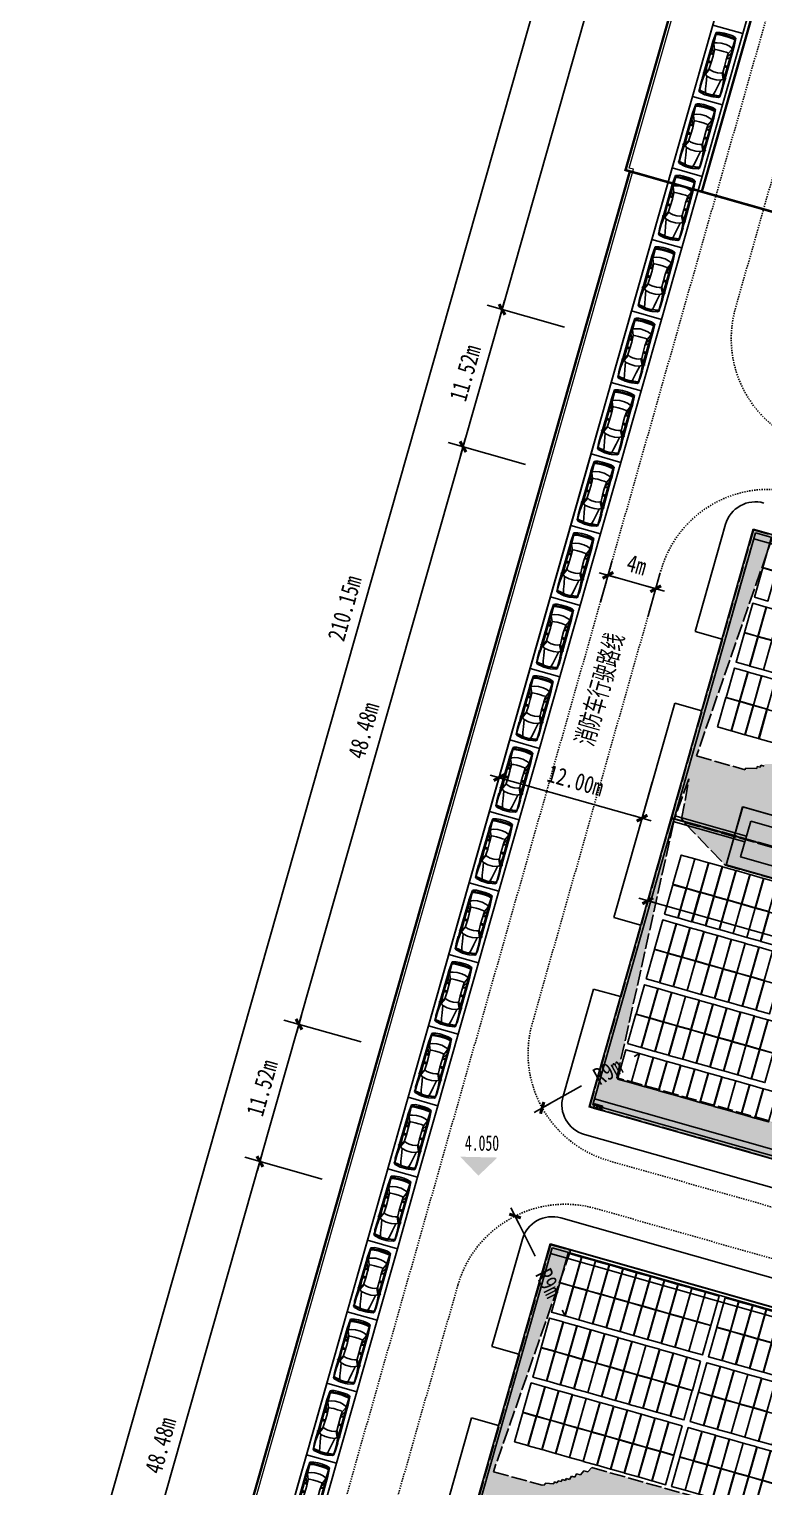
# Model space of a CAD drawing. Header units: millimetres. Extents: x 221342 to 221936, y -165780 to -165359.
# Drawn here: x 221430.6 to 221489.9, y -165624.8 to -165507.1 of the extents above; entities that cross this region are included whole.
import ezdxf
from ezdxf.enums import TextEntityAlignment as Align

# ---------------------------------------------------------------- set-up
doc = ezdxf.new("R2010")
doc.units = ezdxf.units.MM
for name, pattern in [('CENTER', [5.08, 3.175, -0.635, 0.635, -0.635]), ('DASH', [0.35, 0.25, -0.1]), ('DASHED', [1.524, 1.27, -0.254])]:
    doc.linetypes.add(name, pattern=pattern)
doc.layers.add('0-道路', color=22, linetype='Continuous', lineweight=0)
for name, color, linetype in [('PUB_DIM', 3, 'Continuous'), ('PUB_TEXT', 7, 'Continuous'), ('SOLID_HATCH', 251, 'Continuous'), ('WALL', 51, 'Continuous'), ('zt-道路', 240, 'Continuous'), ('单元区域外轮廓', 7, 'ByLayer'), ('屋脊线', 7, 'ByLayer'), ('消防车道', 3, 'Continuous'), ('组件', 7, 'ByLayer'), ('轴网标注', 240, 'Continuous'), ('逆变器', 7, 'ByLayer'), ('阴影', 8, 'DASHED'), ('障碍物', 7, 'ByLayer')]:
    doc.layers.add(name, color=color, linetype=linetype)
doc.styles.add('-仿宋_GB2312', font='', dxfattribs={"width": 0.8})
doc.styles.add('-黑体', font='', dxfattribs={"width": 0.7})
doc.styles.add('dim_font', font='SIMPLEX.shx', dxfattribs={"width": 0.8})
doc.styles.get('-仿宋_GB2312').set_extended_font_data('FangSong_GB2312')
doc.styles.get('-黑体').set_extended_font_data('SimHei')
doc.dimstyles.new('AXIS150', dxfattribs={"dimscale": 1.5, "dimtxt": 300, "dimasz": 1, "dimexe": 250, "dimexo": 300, "dimgap": 150, "dimtad": 1, "dimdec": 0, "dimtxsty": 'dim_font', "dimblk": '_DIMX', "dimblk1": '_DIMX', "dimblk2": '_DIMX', "dimcen": 2.5, "dimse1": 1, "dimse2": 1, "dimclrt": 9, "dimazin": 3, "dimtfac": 1, "dimtdec": 0, "dimtix": 1, "dimtmove": 2, "dimatfit": 3, "dimldrblk": '_DIMX'})
pattern_1 = [(344.143, (221595.9987, -165598.90403), (0.1795964, 0.19653122), [0, -0.238125])]

# ---------------------------------------------------------------- blocks, each defined once
blk = doc.blocks.new('_DIMX')
blk.add_line((-150, 0), (150, 0))
at = {"const_width": 50}
blk.add_lwpolyline([(-70, -70), (70, 70)], dxfattribs=at)
blk = doc.blocks.new('*D128')
at = {"layer": 'Defpoints', "color": 0, "linetype": 'Continuous', "transparency": 16777216}
for p in [(221449.19, -165598.52), (221454.22, -165599.95), (221440.97, -165646.59)]:
    blk.add_point(p, dxfattribs=at)
at = {"layer": '轴网标注', "color": 0, "linetype": 'Continuous', "lineweight": -2, "transparency": 16777216}
for p, q in [((221435.94, -165645.15), (221449.19, -165598.53)), ((221454.22, -165599.95), (221447.98, -165598.18)), ((221440.97, -165646.59), (221434.74, -165644.82))]:
    blk.add_line(p, q, dxfattribs=at)
at = {"layer": '轴网标注', "color": 0, "linetype": 'Continuous', "lineweight": -2, "transparency": 16777216, "xscale": 0.005, "yscale": 0.005, "zscale": 0.005}
for p, rotation in [((221449.19, -165598.52), 74.1427620873107), ((221435.94, -165645.16), 254.1427620873107)]:
    blk.add_blockref('_DIMX', p, dxfattribs=dict(at, rotation=rotation))
at = {"layer": '轴网标注', "color": 9, "linetype": 'Continuous', "transparency": 16777216, "insert": (221441.17, -165621.45), "char_height": 1.4, "attachment_point": 5, "rotation": 74.1428, "style": '-仿宋_GB2312'}
blk.add_mtext('\\A1;48.48m', dxfattribs=at)
blk = doc.blocks.new('*D129')
at = {"layer": 'Defpoints', "color": 0, "linetype": 'Continuous', "transparency": 16777216}
for p in [(221457.37, -165588.87), (221449.19, -165598.52), (221454.22, -165599.95)]:
    blk.add_point(p, dxfattribs=at)
at = {"layer": '轴网标注', "color": 0, "linetype": 'Continuous', "lineweight": -2, "transparency": 16777216}
for p, q in [((221452.33, -165587.45), (221449.19, -165598.52)), ((221457.37, -165588.87), (221451.13, -165587.1)), ((221454.22, -165599.95), (221447.98, -165598.18))]:
    blk.add_line(p, q, dxfattribs=at)
at = {"layer": '轴网标注', "color": 0, "linetype": 'Continuous', "lineweight": -2, "transparency": 16777216, "xscale": 0.005, "yscale": 0.005, "zscale": 0.005}
for p, rotation in [((221452.34, -165587.44), 74.14276208731073), ((221449.19, -165598.52), 254.1427620873107)]:
    blk.add_blockref('_DIMX', p, dxfattribs=dict(at, rotation=rotation))
at = {"layer": '轴网标注', "color": 9, "linetype": 'Continuous', "transparency": 16777216, "insert": (221449.37, -165592.59), "char_height": 1.4, "attachment_point": 5, "rotation": 74.1428, "style": '-仿宋_GB2312'}
blk.add_mtext('\\A1;11.52m', dxfattribs=at)
blk = doc.blocks.new('*D130')
at = {"layer": 'Defpoints', "color": 0, "linetype": 'Continuous', "transparency": 16777216}
for p in [(221470.61, -165542.24), (221452.34, -165587.44), (221457.37, -165588.87)]:
    blk.add_point(p, dxfattribs=at)
at = {"layer": '轴网标注', "color": 0, "linetype": 'Continuous', "lineweight": -2, "transparency": 16777216}
for p, q in [((221465.58, -165540.81), (221452.34, -165587.44)), ((221470.61, -165542.24), (221464.38, -165540.47)), ((221457.37, -165588.87), (221451.13, -165587.1))]:
    blk.add_line(p, q, dxfattribs=at)
at = {"layer": '轴网标注', "color": 0, "linetype": 'Continuous', "lineweight": -2, "transparency": 16777216, "xscale": 0.005, "yscale": 0.005, "zscale": 0.005}
for p, rotation in [((221465.58, -165540.81), 74.14276208731073), ((221452.34, -165587.44), 254.1427620873107)]:
    blk.add_blockref('_DIMX', p, dxfattribs=dict(at, rotation=rotation))
at = {"layer": '轴网标注', "color": 9, "linetype": 'Continuous', "transparency": 16777216, "insert": (221457.56, -165563.73), "char_height": 1.4, "attachment_point": 5, "rotation": 74.1428, "style": '-仿宋_GB2312'}
blk.add_mtext('\\A1;48.48m', dxfattribs=at)
blk = doc.blocks.new('*D131')
at = {"layer": 'Defpoints', "color": 0, "linetype": 'Continuous', "transparency": 16777216}
for p in [(221484.16, -165475.4), (221489.19, -165476.82), (221473.76, -165531.16)]:
    blk.add_point(p, dxfattribs=at)
at = {"layer": '轴网标注', "color": 0, "linetype": 'Continuous', "lineweight": -2, "transparency": 16777216}
for p, q in [((221489.19, -165476.82), (221482.96, -165475.05)), ((221468.73, -165529.72), (221484.16, -165475.4)), ((221473.76, -165531.16), (221467.53, -165529.38))]:
    blk.add_line(p, q, dxfattribs=at)
at = {"layer": '轴网标注', "color": 0, "linetype": 'Continuous', "lineweight": -2, "transparency": 16777216, "xscale": 0.005, "yscale": 0.005, "zscale": 0.005}
for p, rotation in [((221484.16, -165475.4), 74.1427620873107), ((221468.73, -165529.73), 254.1427620873107)]:
    blk.add_blockref('_DIMX', p, dxfattribs=dict(at, rotation=rotation))
at = {"layer": '轴网标注', "color": 9, "linetype": 'Continuous', "transparency": 16777216, "insert": (221475.05, -165502.16), "char_height": 1.4, "attachment_point": 5, "rotation": 74.1428, "style": '-仿宋_GB2312'}
blk.add_mtext('\\A1;56.48m', dxfattribs=at)
blk = doc.blocks.new('*D140')
at = {"layer": 'Defpoints', "color": 0, "linetype": 'Continuous', "transparency": 16777216}
for p in [(221473.76, -165531.16), (221465.58, -165540.81), (221470.61, -165542.24)]:
    blk.add_point(p, dxfattribs=at)
at = {"layer": '轴网标注', "color": 0, "linetype": 'Continuous', "lineweight": -2, "transparency": 16777216}
for p, q in [((221468.73, -165529.73), (221465.58, -165540.8)), ((221473.76, -165531.16), (221467.53, -165529.38)), ((221470.61, -165542.24), (221464.38, -165540.47))]:
    blk.add_line(p, q, dxfattribs=at)
at = {"layer": '轴网标注', "color": 0, "linetype": 'Continuous', "lineweight": -2, "transparency": 16777216, "xscale": 0.005, "yscale": 0.005, "zscale": 0.005}
for p, rotation in [((221468.73, -165529.73), 74.14276208731073), ((221465.58, -165540.81), 254.1427620873107)]:
    blk.add_blockref('_DIMX', p, dxfattribs=dict(at, rotation=rotation))
at = {"layer": '轴网标注', "color": 9, "linetype": 'Continuous', "transparency": 16777216, "insert": (221465.76, -165534.87), "char_height": 1.4, "attachment_point": 5, "rotation": 74.1428, "style": '-仿宋_GB2312'}
blk.add_mtext('\\A1;11.52m', dxfattribs=at)
blk = doc.blocks.new('*D141')
at = {"layer": 'Defpoints', "color": 0, "linetype": 'Continuous', "transparency": 16777216}
for p in [(221496.5, -165456.12), (221428.71, -165655.33), (221439.34, -165658.35)]:
    blk.add_point(p, dxfattribs=at)
at = {"layer": '轴网标注', "color": 0, "linetype": 'Continuous', "lineweight": -2, "transparency": 16777216}
for p, q in [((221496.5, -165456.12), (221484.93, -165452.83)), ((221486.13, -165453.18), (221428.71, -165655.33)), ((221439.34, -165658.35), (221427.51, -165654.99))]:
    blk.add_line(p, q, dxfattribs=at)
at = {"layer": '轴网标注', "color": 0, "linetype": 'Continuous', "lineweight": -2, "transparency": 16777216, "xscale": 0.005, "yscale": 0.005, "zscale": 0.005}
for p, rotation in [((221486.13, -165453.18), 74.14276208731073), ((221428.71, -165655.33), 254.1427620873107)]:
    blk.add_blockref('_DIMX', p, dxfattribs=dict(at, rotation=rotation))
at = {"layer": '轴网标注', "color": 9, "linetype": 'Continuous', "transparency": 16777216, "insert": (221456.03, -165553.86), "char_height": 1.4, "attachment_point": 5, "rotation": 74.1428, "style": '-仿宋_GB2312'}
blk.add_mtext('\\A1;210.15m', dxfattribs=at)
blk = doc.blocks.new('*D177')
at = {"layer": 'Defpoints', "color": 0, "linetype": 'Continuous', "transparency": 16777216}
for p in [(221481.31, -165574.57), (221579.89, -165602.57), (221579.07, -165605.47)]:
    blk.add_point(p, dxfattribs=at)
at = {"layer": '轴网标注', "color": 0, "linetype": 'Continuous', "lineweight": -2, "transparency": 16777216}
for p, q in [((221481.31, -165574.57), (221480.14, -165578.67)), ((221480.49, -165577.47), (221579.06, -165605.47)), ((221579.89, -165602.57), (221578.72, -165606.67))]:
    blk.add_line(p, q, dxfattribs=at)
at = {"layer": '轴网标注', "color": 0, "linetype": 'Continuous', "lineweight": -2, "transparency": 16777216, "xscale": 0.005, "yscale": 0.005, "zscale": 0.005}
for p, rotation in [((221480.49, -165577.47), 164.1427629060019), ((221579.07, -165605.47), 344.142762906002)]:
    blk.add_blockref('_DIMX', p, dxfattribs=dict(at, rotation=rotation))
at = {"layer": '轴网标注', "color": 9, "linetype": 'Continuous', "transparency": 16777216, "insert": (221530.17, -165590.08), "char_height": 1.4, "attachment_point": 5, "rotation": 344.1428, "style": '-仿宋_GB2312'}
blk.add_mtext('\\A1;102.48m', dxfattribs=at)
blk = doc.blocks.new('*D161')
at = {"layer": 'Defpoints', "color": 0, "linetype": 'Continuous', "transparency": 16777216}
for p in [(221469.31, -165564.62), (221468.49, -165567.52), (221480.85, -165567.9)]:
    blk.add_point(p, dxfattribs=at)
at = {"layer": '轴网标注', "color": 0, "linetype": 'Continuous', "lineweight": -2, "transparency": 16777216}
for p, q in [((221469.31, -165564.62), (221468.15, -165568.73)), ((221480.03, -165570.8), (221468.49, -165567.53)), ((221480.85, -165567.9), (221479.69, -165572.01))]:
    blk.add_line(p, q, dxfattribs=at)
at = {"layer": '轴网标注', "color": 0, "linetype": 'Continuous', "lineweight": -2, "transparency": 16777216, "xscale": 0.005, "yscale": 0.005, "zscale": 0.005}
for p, rotation in [((221468.49, -165567.52), 164.1427629060019), ((221480.03, -165570.8), 344.142762906002)]:
    blk.add_blockref('_DIMX', p, dxfattribs=dict(at, rotation=rotation))
at = {"layer": '轴网标注', "color": 9, "linetype": 'Continuous', "transparency": 16777216, "insert": (221474.65, -165567.77), "char_height": 1.4, "attachment_point": 5, "rotation": 344.1428, "style": '-仿宋_GB2312'}
blk.add_mtext('\\A1;12.00m', dxfattribs=at)
blk = doc.blocks.new('_F27')
for p, q in [((-2489, 522), (-2514, 196)), ((-2514, -206), (-2514, 196)), ((-2489, 522), (-2426, 736)), ((-2426, 736), (-2389, 824)), ((-2389, 824), (-1610, 874)), ((-2389, 824), (-1560, 874)), ((-2264, 812), (-2389, 824)), ((-2364, 522), (-2389, 196)), ((-2389, -206), (-2389, 196)), ((-2326, 736), (-2364, 522)), ((-2326, 736), (-2351, 596)), ((-2351, 594), (-2351, 596)), ((-2326, 736), (-2288, 811)), ((-2301, 196), (-2276, 522)), ((-2301, 196), (-2301, -206)), ((-2200, 786), (-2288, 811)), ((-2276, 522), (-2238, 736)), ((-2200, 786), (-2238, 736)), ((-1560, 874), (-2212, 815)), ((-2208, 815), (-2211, 814)), ((-1660, 862), (-2208, 815)), ((-1446, 761), (-2200, 786)), ((-1622, 510), (-1685, 196)), ((-1685, -206), (-1685, 196)), ((-1560, 874), (-1660, 862)), ((-1622, 510), (-1547, 698)), ((-1617, 869), (-1620, 866)), ((-1208, 874), (-1610, 874)), ((-1547, 698), (-1446, 761)), ((-1145, 799), (-1446, 761)), ((-1019, 572), (-1446, 761)), ((-1208, 874), (980, 889)), ((-1145, 799), (-682, 557)), ((-1145, 799), (124, 799)), ((-1082, 145), (-1070, 371)), ((-1082, 145), (-1082, -156)), ((-1070, 371), (-1057, 510)), ((-1019, 572), (-1057, 510)), ((-680, 556), (-1019, 572)), ((-1019, 572), (-479, 547)), ((-743, 849), (-793, 874)), ((-730, 799), (-743, 849)), ((-630, 555), (-730, 799)), ((-680, 556), (-630, 555)), ((-642, 799), (-605, 554)), ((-605, 554), (-630, 555)), ((-479, 547), (-605, 554)), ((61, 547), (-479, 547)), ((-2, 547), (-27, 877)), ((124, 799), (61, 547)), ((61, 547), (564, 572)), ((941, 773), (124, 799)), ((564, 572), (941, 773)), ((564, 572), (614, 522)), ((1079, 748), (614, 522)), ((614, 522), (677, 371)), ((677, 371), (714, 145)), ((714, -156), (714, 145)), ((941, 773), (941, 874)), ((983, 777), (941, 773)), ((941, 773), (987, 765)), ((980, 902), (995, 790)), ((980, 790), (980, 898)), ((995, 790), (980, 790)), ((980, 790), (992, 746)), ((984, 905), (1020, 939)), ((992, 746), (1021, 747)), ((995, 790), (1022, 746)), ((1022, 748), (995, 790)), ((1021, 747), (1022, 748)), ((1053, 768), (1022, 746)), ((1036, 935), (1062, 857)), ((1036, 756), (1079, 748)), ((1051, 889), (1497, 893)), ((1057, 776), (1062, 857)), ((1770, 849), (1058, 784)), ((1204, 585), (1079, 748)), ((1795, 472), (1204, 585)), ((1280, 196), (1204, 585)), ((1280, 196), (1280, -206)), ((1506, 899), (2121, 899)), ((2461, 849), (1770, 849)), ((2222, 397), (1795, 472)), ((2272, 876), (2121, 899)), ((2523, 321), (2222, 397)), ((2272, 876), (2272, 874)), ((2437, 851), (2272, 876)), ((2511, 874), (2287, 874)), ((2398, 849), (2461, 773)), ((2437, 850), (2433, 851)), ((2498, 773), (2436, 849)), ((2511, 874), (2450, 850)), ((2461, 773), (2523, 321)), ((2561, 321), (2498, 773)), ((2599, 773), (2511, 874)), ((2523, 321), (2586, 321)), ((2523, 321), (2561, 196)), ((2580, 196), (2542, 321)), ((2561, 196), (2561, -206)), ((2611, 196), (2574, 321)), ((2580, 321), (2618, 196)), ((2580, 196), (2580, -206)), ((2599, 773), (2687, 321)), ((2611, 196), (2611, -206)), ((2618, -206), (2618, 196)), ((2687, 321), (2699, 196)), ((2699, -206), (2699, 196)), ((-2489, -533), (-2514, -206)), ((-2489, -533), (-2426, -747)), ((-2426, -747), (-2389, -835)), ((-2389, -206), (-2364, -533)), ((-2389, -835), (-2264, -823)), ((-1560, -885), (-2389, -835)), ((-1610, -885), (-2389, -835)), ((-2326, -747), (-2364, -533)), ((-2351, -607), (-2351, -605)), ((-2351, -607), (-2326, -747)), ((-2326, -747), (-2288, -822)), ((-2276, -533), (-2301, -206)), ((-2288, -822), (-2200, -797)), ((-2276, -533), (-2238, -747)), ((-2200, -797), (-2238, -747)), ((-2212, -826), (-1560, -885)), ((-2208, -826), (-2211, -825)), ((-1660, -872), (-2208, -826)), ((-1446, -772), (-2200, -797)), ((-1685, -206), (-1622, -520)), ((-1560, -885), (-1660, -872)), ((-1622, -520), (-1547, -709)), ((-1621, -877), (-1617, -880)), ((-1610, -885), (-1208, -885)), ((-1547, -709), (-1446, -772)), ((-1019, -583), (-1446, -772)), ((-1145, -809), (-1446, -772)), ((-1208, -885), (980, -900)), ((-682, -568), (-1145, -809)), ((-1145, -809), (124, -809)), ((-1070, -382), (-1082, -156)), ((-1057, -520), (-1070, -382)), ((-1019, -583), (-1057, -520)), ((-479, -558), (-1019, -583)), ((-1019, -583), (-680, -567)), ((-743, -860), (-793, -885)), ((-743, -860), (-730, -809)), ((-730, -809), (-630, -566)), ((-680, -567), (-682, -568)), ((-680, -567), (-630, -566)), ((-605, -565), (-642, -809)), ((-630, -566), (-605, -565)), ((-605, -565), (-479, -558)), ((61, -558), (-479, -558)), ((-2, -558), (-27, -884)), ((61, -558), (124, -809)), ((564, -583), (61, -558)), ((941, -784), (124, -809)), ((614, -533), (564, -583)), ((564, -583), (941, -784)), ((677, -382), (614, -533)), ((1079, -759), (614, -533)), ((714, -156), (677, -382)), ((987, -776), (941, -784)), ((983, -788), (941, -784)), ((941, -885), (941, -784)), ((992, -757), (980, -800)), ((995, -800), (980, -800)), ((995, -800), (980, -913)), ((980, -909), (980, -800)), ((984, -916), (1020, -950)), ((992, -757), (1021, -758)), ((995, -800), (1022, -757)), ((1022, -758), (995, -800)), ((1021, -758), (1022, -758)), ((1022, -757), (1053, -779)), ((1036, -767), (1079, -759)), ((1036, -946), (1062, -867)), ((1051, -901), (1497, -904)), ((1057, -787), (1062, -867)), ((1770, -860), (1058, -795)), ((1204, -596), (1079, -759)), ((1204, -596), (1280, -206)), ((1795, -483), (1204, -596)), ((2121, -910), (1506, -910)), ((1770, -860), (2461, -860)), ((1795, -483), (2222, -407)), ((2121, -910), (2272, -887)), ((2270, -887), (2121, -910)), ((2523, -332), (2222, -407)), ((2437, -861), (2272, -887)), ((2272, -885), (2272, -887)), ((2285, -885), (2511, -885)), ((2398, -860), (2461, -784)), ((2436, -860), (2498, -784)), ((2437, -861), (2436, -860)), ((2450, -861), (2511, -885)), ((2523, -332), (2461, -784)), ((2561, -332), (2498, -784)), ((2599, -784), (2511, -885)), ((2523, -332), (2561, -206)), ((2586, -332), (2523, -332)), ((2580, -206), (2542, -332)), ((2618, -6), (2561, -6)), ((2574, -332), (2611, -206)), ((2618, -206), (2580, -332)), ((2687, -332), (2599, -784)), ((2687, -332), (2699, -206))]:
    blk.add_line(p, q)
for centre, start, end in [((990, 898), 132.96497, 179.74535), ((1027, 932), 18.15727, 132.96497), ((1047, 776), 305.15418, 356.86364), ((990, -909), 180.25465, 227.03503), ((1027, -942), 227.03503, 341.84273), ((1047, -787), 3.17983, 54.84582)]:
    blk.add_arc(centre, 10, start, end)
at = {"width": 0.8, "flags": 9}
for tag in ['XSIZE', 'YSIZE']:
    blk.add_attdef(tag, (0, 0), '', height=0.5, dxfattribs=at)
blk = doc.blocks.new('*D101')
at = {"layer": 'Defpoints', "color": 0, "linetype": 'Continuous', "transparency": 16777216}
for p in [(221469.78, -165602.92), (221473.82, -165610.97)]:
    blk.add_point(p, dxfattribs=at)
at = {"layer": '轴网标注', "color": 0, "linetype": 'Continuous', "lineweight": -2, "transparency": 16777216}
for p, q in [((221469.78, -165602.93), (221471.41, -165606.17)), ((221473.82, -165610.97), (221473.59, -165610.51))]:
    blk.add_line(p, q, dxfattribs=at)
at = {"layer": '轴网标注', "color": 0, "linetype": 'Continuous', "lineweight": -2, "transparency": 16777216, "xscale": 0.005, "yscale": 0.005, "zscale": 0.005, "rotation": 116.6545227578699}
blk.add_blockref('_DIMX', (221469.78, -165602.92), dxfattribs=at)
at = {"layer": '轴网标注', "color": 9, "linetype": 'Continuous', "transparency": 16777216, "insert": (221472.5, -165608.34), "char_height": 1.4, "attachment_point": 5, "rotation": 296.6545, "style": '-仿宋_GB2312'}
blk.add_mtext('\\A1;R9m', dxfattribs=at)
blk = doc.blocks.new('*D102')
at = {"layer": 'Defpoints', "color": 0, "linetype": 'Continuous', "transparency": 16777216}
for p in [(221479.83, -165589.81), (221471.97, -165594.19)]:
    blk.add_point(p, dxfattribs=at)
at = {"layer": '轴网标注', "color": 0, "linetype": 'Continuous', "lineweight": -2, "transparency": 16777216}
for p, q in [((221479.83, -165589.81), (221479.38, -165590.05)), ((221471.97, -165594.19), (221475.14, -165592.42))]:
    blk.add_line(p, q, dxfattribs=at)
at = {"layer": '轴网标注', "color": 0, "linetype": 'Continuous', "lineweight": -2, "transparency": 16777216, "xscale": 0.005, "yscale": 0.005, "zscale": 0.005, "rotation": 209.1427578869704}
blk.add_blockref('_DIMX', (221471.97, -165594.19), dxfattribs=at)
at = {"layer": '轴网标注', "color": 9, "linetype": 'Continuous', "transparency": 16777216, "insert": (221477.26, -165591.24), "char_height": 1.4, "attachment_point": 5, "rotation": 29.1428, "style": '-仿宋_GB2312'}
blk.add_mtext('\\A1;R9m', dxfattribs=at)
blk = doc.blocks.new('*D115')
at = {"layer": 'Defpoints', "color": 0, "linetype": 'Continuous', "transparency": 16777216}
for p in [(221481.13, -165552.28), (221476.67, -165553.37), (221480.51, -165554.46)]:
    blk.add_point(p, dxfattribs=at)
at = {"layer": '轴网标注', "color": 0, "linetype": 'Continuous', "lineweight": -2, "transparency": 16777216}
for p, q in [((221476.67, -165553.37), (221477.63, -165549.99)), ((221477.29, -165551.19), (221481.13, -165552.28)), ((221480.51, -165554.46), (221481.47, -165551.08))]:
    blk.add_line(p, q, dxfattribs=at)
at = {"layer": '轴网标注', "color": 0, "linetype": 'Continuous', "lineweight": -2, "transparency": 16777216, "xscale": 0.005, "yscale": 0.005, "zscale": 0.005}
for p, rotation in [((221477.28, -165551.19), 164.1427625755897), ((221481.13, -165552.28), 344.1427625755898)]:
    blk.add_blockref('_DIMX', p, dxfattribs=dict(at, rotation=rotation))
at = {"layer": '轴网标注', "color": 9, "linetype": 'Continuous', "transparency": 16777216, "insert": (221479.6, -165550.34), "char_height": 1.4, "attachment_point": 5, "rotation": 344.1428, "style": '-仿宋_GB2312'}
blk.add_mtext('\\A1;4m', dxfattribs=at)
blk = doc.blocks.new('*U0')
at = {"layer": '单元区域外轮廓', "color": 2}
for points in [[(-116980, -39760, 13700), (-14500, -39760, 13700), (-14500, -88240, 13700), (-116980, -88240, 13700), (-116980, -39760, 13700)], [(-116980, -39760, 15100), (-14500, -39760, 15100), (-14500, -88240, 15100), (-116980, -88240, 15100), (-116980, -39760, 15100)]]:
    blk.add_polyline3d(points, close=True, dxfattribs=at)
at = {"flags": 1}
for tag in ['unit_id', 'unit_name', 'parapet_height', 'ground_elevation', 'is_enable_parapet']:
    blk.add_attdef(tag, (0, 0), '', height=2.5, dxfattribs=at)
blk = doc.blocks.new('*U1')
at = {"layer": '屋脊线', "color": 30}
for p, q in [((-14500, -39760, 13700), (-116980, -39760, 13700)), ((-116980, -39760, 13700), (-116980, -64000, 14870))]:
    blk.add_line(p, q, dxfattribs=at)
at = {"flags": 1}
for tag in ['unit_id', 'unit_name']:
    blk.add_attdef(tag, (0, 0), '', height=2.5, dxfattribs=at)
blk = doc.blocks.new('*U2')
at = {"layer": '组件', "color": 0}
blk.add_polyline3d([(0, 0, 0), (-113, 0, 0), (-113, -246, 12), (0, -246, 12)], close=True, dxfattribs=at)
at = {"flags": 1}
for tag in ['silicon-material', 'panel-length', 'panel-width', 'panel-height', 'mounting-hole-spacing1', 'mounting-hole-spacing2', 'userid', 'module-material', 'theme', 'name', 'vmpo', 'voco', 'pmax', 'company-name', 'note', 'id', 'impo', 'isco']:
    blk.add_attdef(tag, (0, 0), '', height=2.5, dxfattribs=at)
blk = doc.blocks.new('*U3')
at = {"layer": '组件', "color": 232}
for p in [(-11425, -4007, 1382), (-11309, -4007, 1382), (-11194, -4007, 1382), (-11078, -4007, 1382), (-10963, -4007, 1382), (-10848, -4007, 1382), (-10732, -4007, 1382), (-10617, -4007, 1382), (-10501, -4007, 1382), (-10386, -4007, 1382), (-10271, -4007, 1382), (-10107, -4007, 1382), (-9992, -4007, 1382), (-9876, -4007, 1382), (-9761, -4007, 1382), (-11425, -4255, 1394), (-11309, -4255, 1394), (-11194, -4255, 1394), (-11078, -4255, 1394), (-10963, -4255, 1394), (-10848, -4255, 1394), (-10732, -4255, 1394), (-10617, -4255, 1394), (-10501, -4255, 1394), (-10386, -4255, 1394), (-10271, -4255, 1394), (-10107, -4255, 1394), (-9992, -4255, 1394), (-9876, -4255, 1394), (-9761, -4255, 1394), (-9646, -4255, 1394), (-11425, -4552, 1408), (-11309, -4552, 1408), (-11194, -4552, 1408), (-11078, -4552, 1408), (-10963, -4552, 1408), (-10848, -4552, 1408), (-10732, -4552, 1408), (-10617, -4552, 1408), (-10501, -4552, 1408), (-10386, -4552, 1408), (-10271, -4552, 1408), (-10107, -4552, 1408), (-9992, -4552, 1408), (-9876, -4552, 1408), (-9761, -4552, 1408), (-9646, -4552, 1408), (-11425, -4800, 1420), (-11309, -4800, 1420), (-11194, -4800, 1420), (-11078, -4800, 1420), (-10963, -4800, 1420), (-10848, -4800, 1420), (-10732, -4800, 1420), (-10617, -4800, 1420), (-10501, -4800, 1420), (-10386, -4800, 1420), (-10271, -4800, 1420), (-10107, -4800, 1420), (-9992, -4800, 1420), (-9876, -4800, 1420), (-9761, -4800, 1420), (-9646, -4800, 1420), (-9530, -4800, 1420), (-11425, -5096, 1434), (-11309, -5096, 1434), (-11194, -5096, 1434), (-11078, -5096, 1434), (-10963, -5096, 1434), (-10848, -5096, 1434), (-10732, -5096, 1434), (-10617, -5096, 1434), (-10501, -5096, 1434), (-10386, -5096, 1434), (-10271, -5096, 1434), (-10107, -5096, 1434), (-9992, -5096, 1434), (-9876, -5096, 1434), (-9761, -5096, 1434), (-9646, -5096, 1434), (-9530, -5096, 1434), (-9415, -5096, 1434), (-11425, -5344, 1446), (-11309, -5344, 1446), (-11194, -5344, 1446), (-11078, -5344, 1446), (-10963, -5344, 1446), (-10848, -5344, 1446), (-10732, -5344, 1446), (-10617, -5344, 1446), (-10501, -5344, 1446), (-10386, -5344, 1446), (-10271, -5344, 1446), (-10107, -5344, 1446), (-9992, -5344, 1446), (-9876, -5344, 1446), (-9761, -5344, 1446), (-9646, -5344, 1446), (-9530, -5344, 1446), (-9415, -5344, 1446)]:
    blk.add_blockref('*U2', p, dxfattribs=at)
at = {"flags": 1}
for tag in ['tilt', 'azimuth', 'mode', 'align', 'array-mode', 'panel-x', 'panel-y', 'offset-x', 'offset-y', 'panel-per-row', 'bracket-type', 'bracket-value', 'row-per-array']:
    blk.add_attdef(tag, (0, 0), '', height=2.5, dxfattribs=at)
blk = doc.blocks.new('*U9')
at = {"layer": '单元区域外轮廓', "color": 2}
for points in [[(-116979, 20240, 13700), (-14499, 20240, 13700), (-14500, -28240, 13700), (-116980, -28240, 13700), (-116979, 20240, 13700)], [(-116979, 20240, 15100), (-14499, 20240, 15100), (-14500, -28240, 15100), (-116980, -28240, 15100), (-116979, 20240, 15100)]]:
    blk.add_polyline3d(points, close=True, dxfattribs=at)
at = {"flags": 1}
for tag in ['unit_id', 'unit_name', 'parapet_height', 'ground_elevation', 'is_enable_parapet']:
    blk.add_attdef(tag, (0, 0), '', height=2.5, dxfattribs=at)
blk = doc.blocks.new('*U10')
at = {"layer": '屋脊线', "color": 30}
for p, q in [((-14499, 20240, 13700), (-116979, 20240, 13700)), ((-116979, 20240, 13700), (-116979, -4000, 14870)), ((-116979, -4000, 14870), (-116980, -28240, 13700)), ((-116979, -4000, 14870), (-14499, -4000, 14870)), ((-116980, -28240, 13700), (-14500, -28240, 13700))]:
    blk.add_line(p, q, dxfattribs=at)
at = {"flags": 1}
for tag in ['unit_id', 'unit_name']:
    blk.add_attdef(tag, (0, 0), '', height=2.5, dxfattribs=at)
blk = doc.blocks.new('*U11')
at = {"layer": '组件', "color": 0}
blk.add_polyline3d([(0, 0, 0), (-113, 0, 0), (-113, -246, 12), (0, -246, 12)], close=True, dxfattribs=at)
at = {"flags": 1}
for tag in ['silicon-material', 'panel-length', 'panel-width', 'panel-height', 'mounting-hole-spacing1', 'mounting-hole-spacing2', 'userid', 'module-material', 'theme', 'name', 'vmpo', 'voco', 'pmax', 'company-name', 'note', 'id', 'impo', 'isco']:
    blk.add_attdef(tag, (0, 0), '', height=2.5, dxfattribs=at)
blk = doc.blocks.new('*U12')
at = {"layer": '组件', "color": 1}
for p in [(-11425, 1993, 1382), (-11425, 1745, 1394), (-11425, 1448, 1408), (-11309, 1448, 1408), (-11425, 1200, 1420), (-11309, 1200, 1420), (-11194, 1200, 1420), (-11425, 904, 1434), (-11309, 904, 1434), (-11194, 904, 1434), (-11425, 656, 1446), (-11309, 656, 1446), (-11194, 656, 1446), (-11078, 656, 1446)]:
    blk.add_blockref('*U11', p, dxfattribs=at)
at = {"flags": 1}
for tag in ['tilt', 'azimuth', 'mode', 'align', 'array-mode', 'panel-x', 'panel-y', 'offset-x', 'offset-y', 'panel-per-row', 'bracket-type', 'bracket-value', 'row-per-array']:
    blk.add_attdef(tag, (0, 0), '', height=2.5, dxfattribs=at)
blk = doc.blocks.new('*U13')
at = {"layer": '组件', "color": 0}
blk.add_polyline3d([(0, 0, 0), (113, 0, 0), (113, 246, 12), (0, 246, 12)], close=True, dxfattribs=at)
at = {"flags": 1}
for tag in ['silicon-material', 'panel-length', 'panel-width', 'panel-height', 'mounting-hole-spacing1', 'mounting-hole-spacing2', 'userid', 'module-material', 'theme', 'name', 'vmpo', 'voco', 'pmax', 'company-name', 'note', 'id', 'impo', 'isco']:
    blk.add_attdef(tag, (0, 0), '', height=2.5, dxfattribs=at)
blk = doc.blocks.new('*U14')
at = {"layer": '组件', "color": 12}
for p in [(-11538, -911, 1472), (-11423, -911, 1472), (-11307, -911, 1472), (-11192, -911, 1472), (-11076, -911, 1472), (-10961, -911, 1472), (-10846, -911, 1472), (-11538, -1160, 1484), (-11423, -1160, 1484), (-11307, -1160, 1484), (-11192, -1160, 1484), (-11076, -1160, 1484), (-10961, -1160, 1484), (-10846, -1160, 1484), (-10730, -1160, 1484), (-11538, -1456, 1446), (-11423, -1456, 1446), (-11307, -1456, 1446), (-11192, -1456, 1446), (-11076, -1456, 1446), (-10961, -1456, 1446), (-10846, -1456, 1446), (-10730, -1456, 1446), (-11538, -1704, 1458), (-11423, -1704, 1458), (-11307, -1704, 1458), (-11192, -1704, 1458), (-11076, -1704, 1458), (-10961, -1704, 1458), (-10846, -1704, 1458), (-10730, -1704, 1458), (-10615, -1704, 1458), (-11538, -2000, 1420), (-11423, -2000, 1420), (-11307, -2000, 1420), (-11192, -2000, 1420), (-11076, -2000, 1420), (-10961, -2000, 1420), (-10846, -2000, 1420), (-10730, -2000, 1420), (-10615, -2000, 1420), (-10499, -2000, 1420), (-11538, -2248, 1432), (-11423, -2248, 1432), (-11307, -2248, 1432), (-11192, -2248, 1432), (-11076, -2248, 1432), (-10961, -2248, 1432), (-10846, -2248, 1432), (-10730, -2248, 1432), (-10615, -2248, 1432), (-10499, -2248, 1432), (-11538, -2545, 1394), (-11423, -2545, 1394), (-11307, -2545, 1394), (-11192, -2545, 1394), (-11076, -2545, 1394), (-10961, -2545, 1394), (-10846, -2545, 1394), (-10730, -2545, 1394), (-10615, -2545, 1394), (-10499, -2545, 1394), (-10384, -2545, 1394)]:
    blk.add_blockref('*U13', p, dxfattribs=at)
at = {"flags": 1}
for tag in ['tilt', 'azimuth', 'mode', 'align', 'array-mode', 'panel-x', 'panel-y', 'offset-x', 'offset-y', 'panel-per-row', 'bracket-type', 'bracket-value', 'row-per-array']:
    blk.add_attdef(tag, (0, 0), '', height=2.5, dxfattribs=at)
blk = doc.blocks.new('*U16', base_point=(33, 18))
at = {"color": 0}
for p, q in [((0, 0), (66, 36)), ((43, 18), (62, 18)), ((43, 10), (62, 10))]:
    blk.add_line(p, q, dxfattribs=at)
blk.add_lwpolyline([(0, 0), (66, 0), (66, 36), (0, 36)], close=True, dxfattribs=at)
blk.add_lwpolyline([(4, 27, -0.6815), (12, 30), (19, 24, 0.6815), (28, 27)], format="xyb", dxfattribs=at)
blk = doc.blocks.new('*U45')
at = {"layer": '障碍物', "color": 1}
blk.add_polyline3d([(-111679, -1560, 10), (-19799, -1560, 10), (-19799, -6440, 10), (-111679, -6440, 10)], close=True, dxfattribs=at)
at = {"flags": 1}
for tag in ['height', 'shape']:
    blk.add_attdef(tag, (0, 0), '', height=2.5, dxfattribs=at)

msp = doc.modelspace()

# ---------------------------------------------------------------- hatches: boundary and pattern name
h = msp.add_hatch()
h.set_pattern_fill('DOTS', scale=0.15, angle=-15.857)
h.set_pattern_definition(pattern_1)
h.paths.add_polyline_path([(221580.665, -165590.866), (221578.93, -165595.802), (221577.25, -165597.478), (221577.114, -165597.664), (221483.382, -165571.039), (221483.225, -165570.86), (221483.814, -165567.617), (221482.651, -165570.832), (221482.421, -165570.766), (221489.025, -165547.517), (221490.6, -165547.965), (221484.421, -165565.771), (221488.341, -165566.884), (221488.376, -165566.76), (221489.281, -165566.793), (221489.328, -165566.626), (221489.559, -165566.692), (221489.606, -165566.526), (221489.875, -165566.602), (221489.922, -165566.436), (221490.507, -165566.423), (221490.667, -165566.154), (221490.936, -165566.231), (221491.133, -165565.973), (221491.441, -165566.06), (221491.701, -165565.73), (221492.047, -165565.828), (221492.357, -165565.468), (221580.747, -165590.575), (221580.665, -165590.866)])
h = msp.add_hatch()
h.set_pattern_fill('DOTS', scale=0.15, angle=-15.857)
h.set_pattern_definition(pattern_1)
h.paths.add_polyline_path([(221580.9, -165598.818), (221580.439, -165598.687), (221580.377, -165598.759), (221572.384, -165618.563), (221477.999, -165591.753), (221482.633, -165570.905), (221482.402, -165570.84), (221475.798, -165594.089), (221574.296, -165622.067), (221580.9, -165598.818)])
h = msp.add_hatch()
h.set_pattern_fill('DOTS', scale=0.15, angle=-15.857)
h.set_pattern_definition(pattern_1)
h.paths.add_polyline_path([(221577.057, -165597.727), (221483.478, -165571.146), (221483.466, -165571.187), (221486.738, -165574.584), (221575.167, -165599.702), (221577.057, -165597.727)])
h = msp.add_hatch()
h.set_pattern_fill('DOTS', scale=0.15, angle=-15.857)
h.set_pattern_definition(pattern_1)
h.paths.add_polyline_path([(221472.654, -165605.235), (221474.268, -165605.693), (221468.027, -165623.571), (221471.958, -165624.643), (221472.174, -165624.615), (221472.21, -165624.49), (221472.898, -165624.551), (221472.945, -165624.385), (221473.176, -165624.451), (221473.262, -165624.296), (221473.492, -165624.361), (221473.578, -165624.206), (221473.847, -165624.282), (221473.894, -165624.116), (221474.163, -165624.193), (221474.322, -165623.924), (221474.591, -165624), (221474.751, -165623.732), (221475.058, -165623.819), (221475.318, -165623.489), (221475.664, -165623.587), (221475.974, -165623.227), (221564.365, -165648.334), (221562.536, -165653.602), (221560.82, -165655.403), (221467.049, -165628.767), (221466.878, -165628.494), (221467.428, -165625.241), (221466.378, -165628.352), (221466.319, -165628.56), (221466.05, -165628.483), (221472.654, -165605.235)])
at = {"layer": 'PUB_TEXT'}
msp.add_hatch(color=6, dxfattribs=at).paths.add_polyline_path([(221465.357, -165598.132), (221466.823, -165599.665), (221468.357, -165598.199)])

# ---------------------------------------------------------------- linework, layer by layer
at = {"color": 1, "linetype": 'CENTER', "ltscale": 0.005, "const_width": 0.2, "flags": 128}
for points in [[(221603.925, -165580.583), (221610.9, -165556.03), (221478.696, -165518.473), (221496.499, -165456.12), (221779.341, -165539.17), (221785.941, -165632.291), (221603.925, -165580.583)], [(221479.047, -165518.573), (221439.343, -165658.351), (221571.547, -165695.904), (221604.276, -165580.683)]]:
    msp.add_lwpolyline(points, dxfattribs=at)
at = {"color": 1, "linetype": 'DASH', "ltscale": 0.005, "const_width": 0.2, "flags": 128}
msp.add_lwpolyline([(221484.852, -165520.222), (221501.789, -165460.904), (221776.503, -165541.568), (221782.33, -165623.78), (221605.892, -165573.657)], dxfattribs=at)
at = {"layer": '0-道路', "linetype": 'Continuous', "flags": 128}
for points in [[(221439.345, -165658.352), (221479.053, -165518.575), (221478.696, -165518.473), (221496.499, -165456.12)], [(221439.641, -165658.187), (221479.35, -165518.409), (221478.993, -165518.308), (221496.663, -165456.418)]]:
    msp.add_lwpolyline(points, dxfattribs=at)
at = {"layer": 'SOLID_HATCH', "linetype": 'Continuous'}
for points in [[(221489.791, -165501.673), (221487.386, -165500.99), (221485.746, -165506.762), (221488.151, -165507.445)], [(221488.151, -165507.445), (221485.746, -165506.762), (221484.107, -165512.534), (221486.512, -165513.217)], [(221486.512, -165513.217), (221484.107, -165512.534), (221482.467, -165518.305), (221484.872, -165518.988)], [(221484.872, -165518.988), (221482.467, -165518.305), (221480.828, -165524.077), (221483.233, -165524.76)], [(221483.233, -165524.76), (221480.828, -165524.077), (221479.188, -165529.849), (221481.593, -165530.532)], [(221481.593, -165530.532), (221479.188, -165529.849), (221477.549, -165535.62), (221479.954, -165536.304)], [(221479.954, -165536.304), (221477.549, -165535.62), (221475.91, -165541.392), (221478.314, -165542.075)], [(221478.314, -165542.075), (221475.91, -165541.392), (221474.27, -165547.164), (221476.675, -165547.847)], [(221476.675, -165547.847), (221474.27, -165547.164), (221472.631, -165552.935), (221475.035, -165553.619)], [(221475.035, -165553.619), (221472.631, -165552.935), (221470.991, -165558.707), (221473.396, -165559.39)], [(221473.396, -165559.39), (221470.991, -165558.707), (221469.352, -165564.479), (221471.757, -165565.162)], [(221471.757, -165565.162), (221469.352, -165564.479), (221467.712, -165570.25), (221470.117, -165570.934)], [(221470.117, -165570.934), (221467.712, -165570.25), (221466.073, -165576.022), (221468.478, -165576.705)], [(221468.478, -165576.705), (221466.073, -165576.022), (221464.433, -165581.794), (221466.838, -165582.477)], [(221466.838, -165582.477), (221464.433, -165581.794), (221462.794, -165587.565), (221465.199, -165588.249)], [(221465.199, -165588.249), (221462.794, -165587.565), (221461.154, -165593.337), (221463.559, -165594.02)], [(221463.559, -165594.02), (221461.154, -165593.337), (221459.515, -165599.109), (221461.92, -165599.792)], [(221461.92, -165599.792), (221459.515, -165599.109), (221457.876, -165604.88), (221460.28, -165605.564)], [(221460.28, -165605.564), (221457.876, -165604.88), (221456.236, -165610.652), (221458.641, -165611.335)], [(221458.641, -165611.335), (221456.236, -165610.652), (221454.597, -165616.424), (221457.002, -165617.107)], [(221457.002, -165617.107), (221454.597, -165616.424), (221452.957, -165622.195), (221455.362, -165622.879)], [(221455.362, -165622.879), (221452.957, -165622.195), (221451.318, -165627.967), (221453.723, -165628.65)]]:
    msp.add_lwpolyline(points, close=True, dxfattribs=at)
at = {"layer": 'WALL', "color": 51, "linetype": 'DASH', "ltscale": 5}
msp.add_line((221489.038, -165548.24), (221486.956, -165555.57), dxfattribs=at)
at = {"layer": 'WALL', "color": 20, "linetype": 'Continuous'}
for p, q in [((221489.038, -165548.24), (221587.156, -165576.111)), ((221482.551, -165571.076), (221488.323, -165572.716)), ((221482.617, -165570.846), (221488.388, -165572.485)), ((221482.682, -165570.615), (221488.454, -165572.254)), ((221476.196, -165593.451), (221574.314, -165621.322)), ((221472.644, -165605.957), (221570.762, -165633.827))]:
    msp.add_line(p, q, dxfattribs=at)
at = {"layer": 'WALL', "color": 20, "linetype": 'Continuous', "flags": 128}
for points in [[(221489.175, -165547.759), (221587.293, -165575.63), (221574.177, -165621.803), (221476.059, -165593.932)], [(221472.78, -165605.476), (221570.899, -165633.346), (221557.783, -165679.52), (221459.665, -165651.649)]]:
    msp.add_lwpolyline(points, close=True, dxfattribs=at)
at = {"layer": 'WALL', "color": 20, "linetype": 'Continuous'}
msp.add_lwpolyline([(221488.798, -165571.042), (221575.373, -165595.634), (221574.554, -165598.52), (221487.979, -165573.928)], close=True, dxfattribs=at)
at = {"layer": 'WALL', "color": 20, "linetype": 'Continuous', "elevation": 16.9}
msp.add_lwpolyline([(221488.799, -165571.042), (221575.374, -165595.634), (221574.554, -165598.52), (221487.979, -165573.928)], close=True, dxfattribs=at)
at = {"layer": 'zt-道路', "linetype": 'Continuous'}
for p, q in [((221443.121, -165656.826), (221497.769, -165464.436)), ((221486.77, -165547.076), (221484.311, -165555.733)), ((221486.485, -165556.351), (221484.311, -165555.733)), ((221482.671, -165561.505), (221477.753, -165578.82)), ((221484.845, -165562.123), (221482.671, -165561.505)), ((221479.927, -165579.438), (221477.753, -165578.82)), ((221476.113, -165584.592), (221473.654, -165593.249)), ((221478.287, -165585.209), (221476.113, -165584.592)), ((221495.346, -165602.01), (221475.376, -165596.337)), ((221493.433, -165608.743), (221473.463, -165603.071)), ((221470.375, -165604.793), (221467.916, -165613.45)), ((221470.09, -165614.068), (221467.916, -165613.45)), ((221466.277, -165619.222), (221461.358, -165636.537)), ((221468.451, -165619.839), (221466.277, -165619.222))]:
    msp.add_line(p, q, dxfattribs=at)
for centre, start, end in [((221489.175, -165547.759), 74.14276, 164.14276), ((221476.059, -165593.932), 164.14276, 254.14276), ((221472.78, -165605.476), 74.14276, 164.14276)]:
    msp.add_arc(centre, 2.5, start, end, dxfattribs=at)
at = {"layer": '单元区域外轮廓', "linetype": 'Continuous', "elevation": 13.7, "flags": 128}
for points in [[(221489.01, -165547.463), (221587.59, -165575.464), (221574.343, -165622.1), (221475.763, -165594.098), (221489.01, -165547.463)], [(221472.615, -165605.179), (221571.195, -165633.181), (221557.948, -165679.816), (221459.368, -165651.814), (221472.615, -165605.179)]]:
    msp.add_lwpolyline(points, dxfattribs=at)
at = {"layer": '屋脊线', "linetype": 'Continuous', "elevation": 14.87, "flags": 128}
msp.add_lwpolyline([(221482.386, -165570.78), (221580.967, -165598.782)], dxfattribs=at)
at = {"layer": '消防车道', "linetype": 'DASH', "ltscale": 0.005, "flags": 128}
msp.add_lwpolyline([(221784.526, -165612.333), (221773.347, -165613.205, 0.1763685), (221767.742, -165615.755, -0.1763685), (221761.514, -165618.589), (221757.289, -165618.918, -0.0888818), (221752.726, -165618.463), (221607.144, -165577.11, 0.4142136), (221596.027, -165583.308), (221569.25, -165677.579, -0.4142136), (221553.192, -165686.532), (221459.883, -165660.028, -0.4142136), (221450.93, -165643.97), (221496.971, -165481.882, -0.4142136), (221513.029, -165472.929), (221606.338, -165499.434, 0.4142136), (221617.454, -165493.235), (221617.874, -165491.759)], format="xyb", dxfattribs=at)
for points in [[(221493.765, -165540.746), (221587.074, -165567.251, 0.4142136), (221598.191, -165561.053), (221611.443, -165514.398, 0.4142136), (221605.245, -165503.282), (221511.936, -165476.777, 0.4142136), (221500.819, -165482.975), (221487.567, -165529.63, 0.4142136)], [(221570.68, -165624.968, 0.4142136), (221581.796, -165618.769), (221592.179, -165582.215, 0.4142136), (221585.981, -165571.099), (221492.672, -165544.594, 0.4142136), (221481.556, -165550.793), (221471.173, -165587.347, 0.4142136), (221477.371, -165598.463)], [(221465.161, -165608.509), (221454.778, -165645.063, 0.4142136), (221460.976, -165656.18), (221554.285, -165682.684, 0.4142136), (221565.402, -165676.486), (221575.785, -165639.932, 0.4142136), (221569.587, -165628.815), (221476.278, -165602.311, 0.4142136)]]:
    msp.add_lwpolyline(points, format="xyb", close=True, dxfattribs=at)
at = {"layer": '阴影', "linetype": 'DASHED'}
for points in [[(221577.114, -165597.664, 14.868), (221483.382, -165571.039, 14.868), (221483.225, -165570.86, 14.862), (221483.814, -165567.617, 14.703), (221482.651, -165570.832, 14.868), (221482.421, -165570.766, 14.868), (221489.025, -165547.517, 13.701), (221490.6, -165547.965, 13.701), (221484.421, -165565.771, 14.61), (221488.341, -165566.884, 14.61), (221488.376, -165566.76, 14.603), (221489.281, -165566.793, 14.593), (221489.328, -165566.626, 14.585), (221489.559, -165566.692, 14.585), (221489.606, -165566.526, 14.576), (221489.875, -165566.602, 14.576)], [(221466.05, -165628.483, 14.868), (221472.654, -165605.235, 13.701), (221472.654, -165605.235, 13.701), (221474.268, -165605.693, 13.701), (221468.027, -165623.571, 14.613), (221471.958, -165624.643, 14.611), (221472.174, -165624.615, 14.607), (221472.21, -165624.49, 14.601), (221472.898, -165624.551, 14.595), (221472.945, -165624.385, 14.586), (221473.176, -165624.451, 14.586), (221473.262, -165624.296, 14.578), (221473.492, -165624.361, 14.578), (221473.578, -165624.206, 14.57), (221473.847, -165624.282, 14.57), (221473.894, -165624.116, 14.561), (221474.163, -165624.193, 14.561), (221474.322, -165623.924, 14.547), (221474.591, -165624, 14.547), (221474.751, -165623.732, 14.532), (221475.058, -165623.819, 14.532), (221475.318, -165623.489, 14.513), (221475.664, -165623.587, 14.513), (221475.974, -165623.227, 14.493), (221564.365, -165648.334, 14.493)]]:
    msp.add_polyline3d(points, dxfattribs=at)
for points in [[(221580.9, -165598.818, 14.867), (221580.439, -165598.687, 14.867), (221580.377, -165598.759, 14.863), (221572.384, -165618.563, 13.838), (221477.999, -165591.753, 13.838), (221482.633, -165570.905, 14.867), (221482.402, -165570.84, 14.867), (221475.798, -165594.089, 13.701), (221574.296, -165622.067, 13.701), (221580.9, -165598.818, 14.867)], [(221577.057, -165597.727, 14.867), (221483.478, -165571.146, 14.867), (221483.466, -165571.187, 14.865), (221486.738, -165574.584, 14.751), (221575.167, -165599.702, 14.751), (221577.057, -165597.727, 14.867)]]:
    msp.add_polyline3d(points, close=True, dxfattribs=at)
at = {"layer": '障碍物', "color": 20, "linetype": 'Continuous', "elevation": 16.823}
msp.add_lwpolyline([(221488.151, -165569.881), (221576.535, -165594.987), (221575.202, -165599.681), (221486.818, -165574.576)], close=True, dxfattribs=at)

# ---------------------------------------------------------------- block references
at = {"layer": 'SOLID_HATCH', "linetype": 'Continuous', "xscale": -0.001, "yscale": 0.001, "zscale": 0.001, "rotation": 74.14276257592867}
for p in [(221486.151, -165509.892), (221484.511, -165515.664), (221482.872, -165521.436), (221481.232, -165527.207), (221479.593, -165532.979), (221477.954, -165538.751), (221476.314, -165544.522), (221474.675, -165550.294), (221473.035, -165556.066), (221471.396, -165561.837), (221469.756, -165567.609), (221468.117, -165573.381), (221466.477, -165579.152), (221464.838, -165584.924), (221463.199, -165590.696), (221461.559, -165596.467), (221459.92, -165602.239), (221458.28, -165608.011), (221456.641, -165613.782), (221455.001, -165619.554), (221453.362, -165625.326)]:
    msp.add_blockref('_F27', p, dxfattribs=at)
at = {"layer": '单元区域外轮廓', "xscale": 0.001, "yscale": 0.001, "zscale": 0.001, "rotation": 344.143}
for name in ['*U9', '*U0']:
    msp.add_blockref(name, (221595.999, -165598.904, -0.001), dxfattribs=at)
at = {"layer": '屋脊线', "xscale": 0.001, "yscale": 0.001, "zscale": 0.001, "rotation": 344.143}
for name in ['*U10', '*U1']:
    msp.add_blockref(name, (221595.999, -165598.904, -0.001), dxfattribs=at)
at = {"layer": '组件', "xscale": 0.01, "yscale": 0.01, "zscale": 0.01, "rotation": 344.143}
for name in ['*U12', '*U14', '*U3']:
    msp.add_blockref(name, (221595.999, -165598.904, -0.001), dxfattribs=at)
at = {"layer": '逆变器', "xscale": 0.01, "yscale": 0.01, "zscale": 0.01, "rotation": 344.1427625747447}
msp.add_blockref('*U16', (221476.483, -165594.125, 14.233), dxfattribs=at)
at = {"layer": '障碍物', "xscale": 0.001, "yscale": 0.001, "zscale": 0.001, "rotation": 344.143}
msp.add_blockref('*U45', (221595.999, -165598.904, -0.001), dxfattribs=at)

# ---------------------------------------------------------------- texts
at = {"layer": 'PUB_DIM', "color": 5, "lineweight": 0, "style": '-黑体', "width": 0.65}
msp.add_text('消防车行驶路线', height=1.5, rotation=74.14276, dxfattribs=at).set_placement((221476.036, -165565.069))
at = {"layer": 'PUB_DIM', "color": 80, "lineweight": 0, "style": '-黑体', "width": 0.65}
msp.add_attdef('4.050', text='', height=1.25, dxfattribs=at).set_placement((221467.112, -165597.036), align=Align.MIDDLE)
at = {"layer": '逆变器', "color": 2}
msp.add_text('TB2', height=0.2, rotation=344.143, dxfattribs=at).set_placement((221476.483, -165594.125, 14.233), align=Align.MIDDLE_CENTER)

# ---------------------------------------------------------------- dimensions: what is measured, and where the dimension line sits
at = {"layer": '轴网标注', "color": 77, "linetype": 'Continuous'}
for base, p1, p2, angle, picture, middle in [((221428.712, -165655.332), (221496.499, -165456.12), (221439.343, -165658.351), 74.14276, '*D141', (221456.028, -165553.858)), ((221484.162, -165475.396), (221473.762, -165531.156), (221489.194, -165476.825), 254.14276, '*D131', (221475.051, -165502.165)), ((221465.582, -165540.808), (221473.762, -165531.156), (221470.614, -165542.237), 74.14276, '*D140', (221465.761, -165534.871)), ((221452.335, -165587.443), (221470.614, -165542.237), (221457.367, -165588.872), 74.14276, '*D130', (221457.564, -165563.729)), ((221468.487, -165567.524), (221480.854, -165567.904), (221469.31, -165564.625), 164.14276, '*D161', (221474.655, -165567.769)), ((221579.066, -165605.471), (221481.309, -165574.57), (221579.89, -165602.572), 344.14276, '*D177', (221530.172, -165590.075)), ((221449.187, -165598.525), (221457.367, -165588.872), (221454.219, -165599.954), 74.14276, '*D129', (221449.366, -165592.588)), ((221449.187, -165598.525), (221440.973, -165646.589), (221454.219, -165599.954), 254.14276, '*D128', (221441.169, -165621.446))]:
    dim = msp.add_linear_dim(base=base, p1=p1, p2=p2, angle=angle, dimstyle='AXIS150', override={"dimscale": 0.005, "dimtxt": 280, "dimexo": 0, "dimdec": 2, "dimpost": 'm', "dimtxsty": '-仿宋_GB2312', "dimsah": 1, "dimse1": 0, "dimse2": 0}, dxfattribs=at)
    dim.commit()
    dim.dimension.update_dxf_attribs({"geometry": picture, "text_midpoint": middle})
dim = msp.add_aligned_dim(p1=(221476.667, -165553.366), p2=(221480.514, -165554.459), distance=2.262, dimstyle='AXIS150', override={"dimscale": 0.005, "dimtxt": 280, "dimexo": 0, "dimpost": 'm', "dimtxsty": '-仿宋_GB2312', "dimsah": 1, "dimse1": 0, "dimse2": 0}, dxfattribs=at)
dim.commit()
dim.dimension.update_dxf_attribs({"geometry": '*D115', "text_midpoint": (221479.605, -165550.342)})
for center, mpoint, picture, middle in [((221479.83, -165589.806), (221471.969, -165594.189), '*D102', (221477.262, -165591.238)), ((221473.819, -165610.969), (221469.781, -165602.925), '*D101', (221472.5, -165608.341))]:
    dim = msp.add_radius_dim(center=center, mpoint=mpoint, dimstyle='AXIS150', override={"dimscale": 0.005, "dimtxt": 280, "dimexo": 0, "dimpost": 'm', "dimtxsty": '-仿宋_GB2312', "dimsah": 1, "dimse1": 0, "dimse2": 0}, dxfattribs=at)
    dim.commit()
    dim.dimension.update_dxf_attribs({"geometry": picture, "text_midpoint": middle, "dimtype": 164})

doc.saveas('drawing.dxf')
